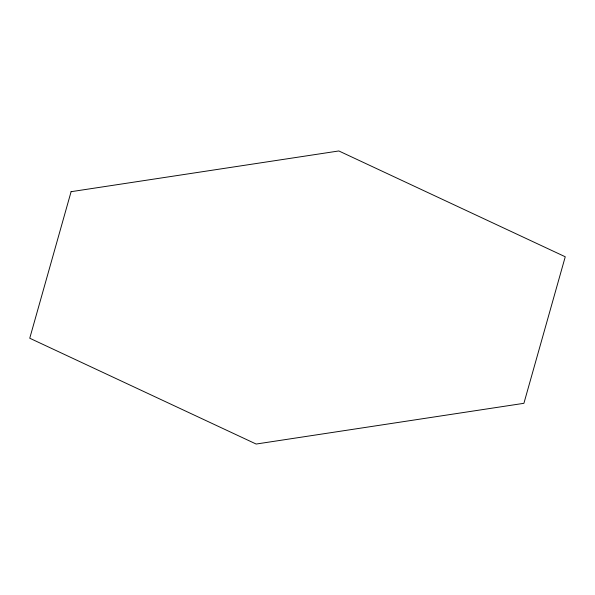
<?xml version="1.0" encoding="UTF-8"?>
<svg xmlns="http://www.w3.org/2000/svg" width="595" height="595" viewBox="0 0 595 595"><rect width="100%" height="100%" fill="white"/><g stroke="black" fill="none" stroke-linecap="round" stroke-linejoin="round"><path stroke-width="0.89" d="M71.095 191.687L29.75 338.228L256.155 444.041L523.905 403.313L565.25 256.772L338.845 150.959L71.095 191.687"/></g></svg>
